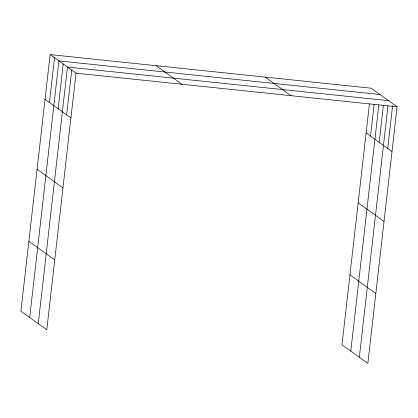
<?xml version="1.0" encoding="UTF-8"?>
<svg xmlns="http://www.w3.org/2000/svg" width="418" height="418" viewBox="0 0 418 418"><rect width="100%" height="100%" fill="white"/><g stroke="black" fill="none" stroke-linecap="round" stroke-linejoin="round"><path stroke-width="0.63" d="M50.139 54.601L20.9 311.217L46.785 329.792L76.024 73.176L50.139 54.601L371.215 88.208L397.1 106.783L367.861 363.399L341.976 344.824L369.444 103.768M49.439 102.504L54.539 57.757M29.699 317.534L58.938 60.918L380.014 94.525M58.112 108.727L63.207 63.98M38.242 323.663L67.481 67.047L388.557 100.654M66.65 114.856L71.75 70.114M370.52 136.111L374.141 104.333M350.78 351.141L378.833 104.897M379.189 142.334L383.4 105.373M359.323 357.27L387.967 105.843M387.732 148.463L392.606 105.665M76.024 73.176L397.1 106.783M366.121 132.95L392 151.525M265.263 77.116L291.142 95.696M358.153 202.866L384.037 221.446M156.092 65.689L181.976 84.269M349.944 274.903L375.829 293.483M45.039 99.343L70.924 117.923M37.071 169.264L62.956 187.839M28.868 241.296L54.748 259.876"/></g></svg>
